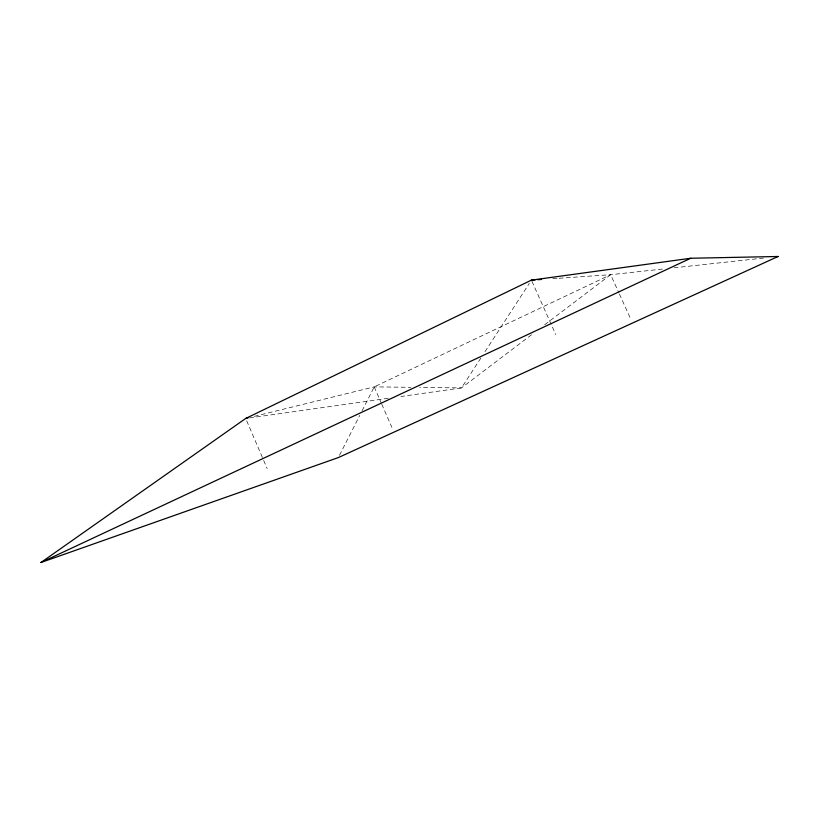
<?xml version="1.0" encoding="UTF-8"?>
<svg xmlns="http://www.w3.org/2000/svg" width="819" height="819" viewBox="0 0 819 819"><rect width="100%" height="100%" fill="white"/><g stroke="black" fill="none" stroke-linecap="round" stroke-linejoin="round"><path stroke-width="0.61" stroke-dasharray="4.09 3.07" d="M339.486 455.303L359.746 415.387M362.059 410.831L374.211 386.875L610.657 274.703L663.922 268.908M480.866 358.046L461.476 387.919L400.911 396.498M485.022 351.638L529.34 283.343M531.5 334.776L461.476 387.919L419.737 387.428M544.696 324.764L610.657 274.703L618.888 292.885M254.34 416.339L374.211 386.875L410.892 387.315M249.478 417.925L389.547 398.106M674.068 267.803L764.096 258.016M552.794 278.675L557.831 278.327M559.09 278.245L610.657 274.703M619.399 294.021L630.19 317.885M531.93 281.306L555.784 334.572M374.211 386.875L381.265 403.05M381.767 404.207L391.851 427.313M246.693 420.792L263.165 459.264M263.667 460.432L267.168 468.591"/><path stroke-width="1.23" d="M40.95 562.51L245.7 418.458L531.408 280.139L690.704 258.251L778.05 256.49L338.329 457.586L40.95 562.51L690.704 258.251M245.7 418.458L248.167 417.854M775.511 256.767L778.05 256.49M531.408 280.139L535.186 279.883M537.704 279.709L541.472 279.453"/></g></svg>
